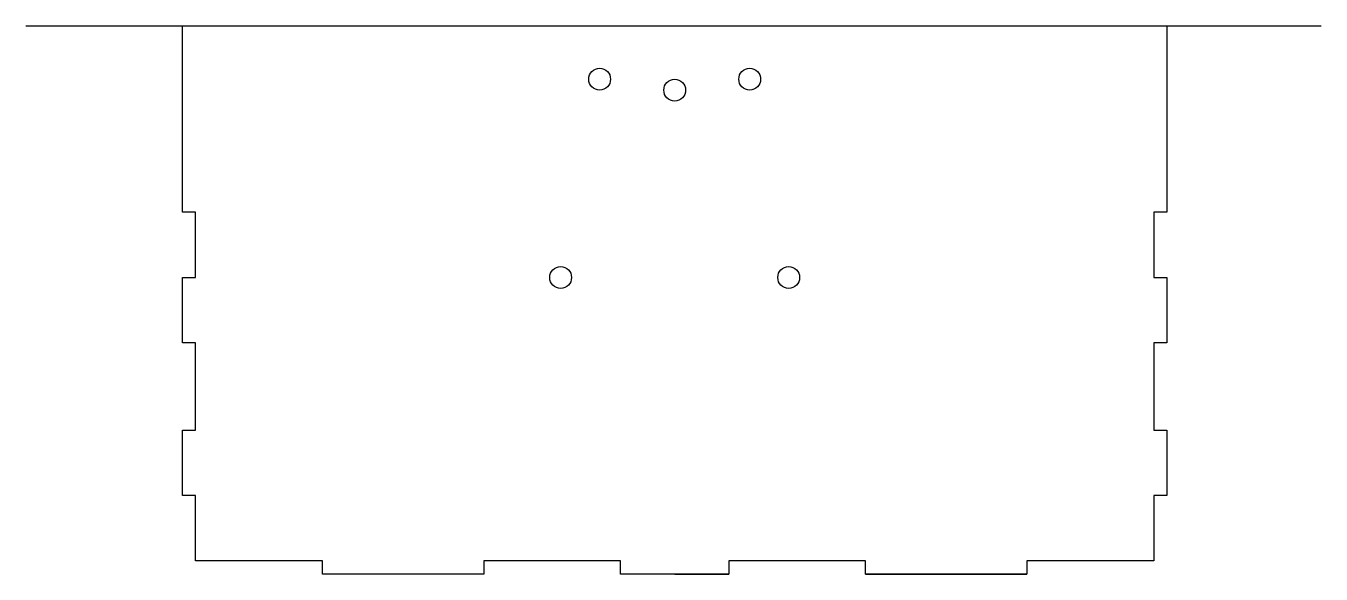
# Model space of a CAD drawing. Header units: millimetres. Extents: x -213 to 84, y 62 to 188.
import ezdxf

# ---------------------------------------------------------------- set-up
doc = ezdxf.new("R2010")
doc.units = ezdxf.units.MM

msp = doc.modelspace()

# ---------------------------------------------------------------- linework, layer by layer
for p, q in [((-213.04, 187.87), (84.26, 187.87)), ((-64.12, 62.17), (-76.56, 62.17)), ((-51.68, 62.17), (-76.56, 62.17)), ((-64.12, 62.17), (-51.68, 62.17)), ((-20.32, 62.17), (16.7, 62.17)), ((16.7, 62.17), (-20.32, 62.17))]:
    msp.add_line(p, q)
for points in [[(-76.56, 62.17), (-76.56, 65.17), (-107.92, 65.17), (-107.92, 62.17), (-144.94, 62.17), (-144.94, 65.17), (-174.12, 65.17), (-174.12, 80.17), (-177.12, 80.17), (-177.12, 95.17), (-174.12, 95.17), (-174.12, 115.17), (-177.12, 115.17), (-177.12, 130.17), (-174.12, 130.17), (-174.12, 145.17), (-177.12, 145.17), (-177.12, 187.87)], [(48.88, 187.87), (48.88, 145.17), (45.88, 145.17), (45.88, 130.17), (48.88, 130.17), (48.88, 115.17), (45.88, 115.17), (45.88, 95.17), (48.88, 95.17), (48.88, 80.17), (45.88, 80.17), (45.88, 65.17), (16.7, 65.17), (16.7, 62.17)], [(-20.32, 62.17), (-20.32, 65.17), (-51.68, 65.17), (-51.68, 62.17)]]:
    msp.add_lwpolyline(points)
for centre in [(-81.34, 175.65), (-64.12, 173.15), (-46.9, 175.65), (-90.29, 130.17), (-37.95, 130.17)]:
    msp.add_circle(centre, 2.5)

doc.saveas('drawing.dxf')
